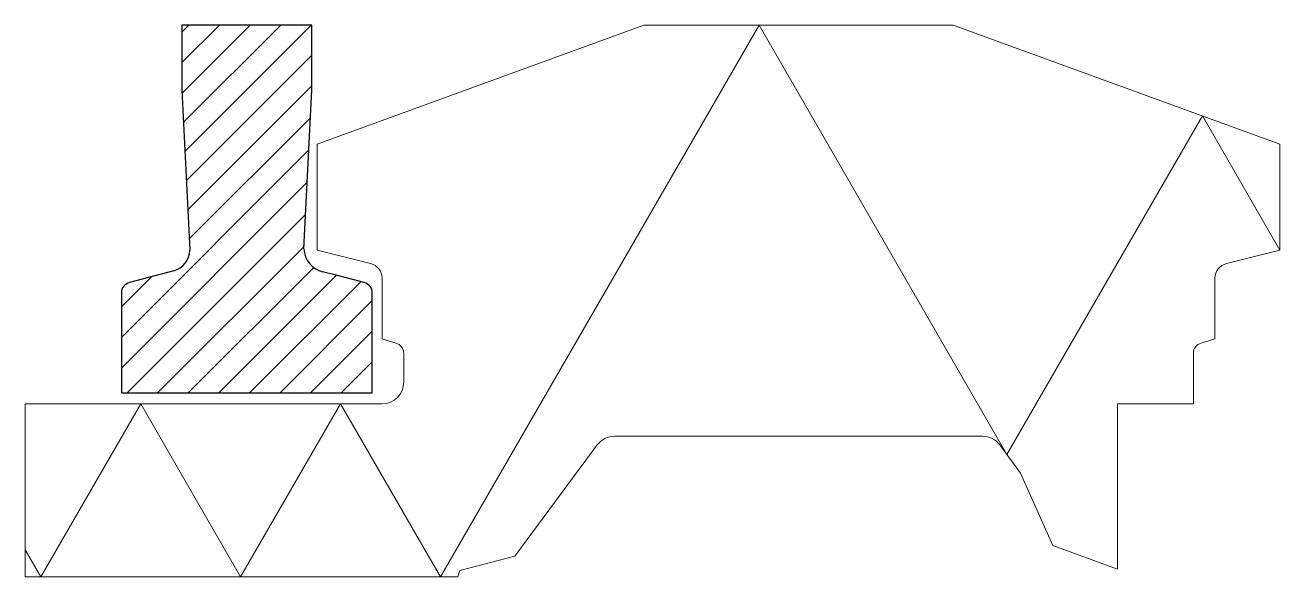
# Model space of a CAD drawing. Header units: metres. Extents: x -102 to 478, y -85 to 170.
import ezdxf

# ---------------------------------------------------------------- set-up
doc = ezdxf.new("R2010")
doc.units = ezdxf.units.M
doc.layers.add('A-DETL-GENF', color=92, linetype='Continuous', lineweight=18)

# ---------------------------------------------------------------- blocks, each defined once
blk = doc.blocks.new('23 VBI_PS-combinatie - RC 4_0 510-3540187-00_0 Basismaterialen')
at = {"layer": 'A-DETL-GENF', "lineweight": 5}
h = blk.add_hatch(dxfattribs=at)
h.set_pattern_fill('FP_129', color=256, style=0, pattern_type=2)
h.set_pattern_definition([(45, (10499.317, 8037.384), (-7.071068, 7.071068), [])])
h.paths.add_polyline_path([(-58, 0), (58, 0), (58, 46.16), (57.88, 47.26), (57.52, 48.3), (56.94, 49.24), (56.16, 50.03), (55.24, 50.63), (54.2, 51.01), (41.89, 54.28), (35, 56), (32.28, 57.06), (29.93, 58.78), (28.09, 61.05), (26.88, 63.7), (26.39, 66.58), (30, 140), (30, 170), (-30, 170), (-30, 140), (-26.37, 66.01), (-26.73, 63.44), (-27.74, 61.04), (-29.34, 58.99), (-31.41, 57.41), (-33.82, 56.42), (-54.28, 50.99), (-55.3, 50.6), (-56.21, 49.99), (-56.96, 49.2), (-57.53, 48.27), (-57.88, 47.24), (-58, 46.16)])
at = {"layer": 'A-DETL-GENF', "lineweight": 25}
for p, q in [((30, 170), (-30, 170)), ((-30, 170), (-30, 140)), ((30, 140), (30, 170)), ((-30, 140), (-26.37, 66.01)), ((26.39, 66.58), (30, 140)), ((-33.82, 56.42), (-54.28, 50.99)), ((41.89, 54.28), (35, 56)), ((54.2, 51.01), (41.89, 54.28)), ((-58, 46.16), (-58, 0)), ((58, 0), (58, 46.16)), ((-58, 0), (58, 0))]:
    blk.add_line(p, q, dxfattribs=at)
at = {"layer": 'A-DETL-GENF'}
for p, q in [((183.5, 170), (32.5, 115)), ((236.73, 170), (89.51, -85)), ((326.5, 170), (183.5, 170)), ((351.32, -28.46), (236.73, 170)), ((477.5, 115), (326.5, 170)), ((441.68, 128.05), (351.32, -28.46)), ((477.5, 66), (441.68, 128.05)), ((32.5, 115), (32.5, 66)), ((477.5, 66), (477.5, 115)), ((32.5, 66), (57.2, 59.83)), ((452.8, 59.83), (477.5, 66)), ((62.5, 53.03), (62.5, 25)), ((447.5, 25), (447.5, 53.03)), ((62.5, 25), (68.94, 23.07)), ((441.06, 23.07), (447.5, 25)), ((72.5, 18.28), (72.5, 5)), ((437.5, -5), (437.5, 18.28)), ((62.5, -5), (-102.5, -5)), ((-102.5, -5), (-102.5, -85)), ((-49.05, -5), (-95.24, -85)), ((-2.87, -85), (-49.05, -5)), ((43.32, -5), (-2.87, -85)), ((89.51, -85), (43.32, -5)), ((402.5, -81.36), (402.5, -5)), ((402.5, -5), (437.5, -5)), ((169.99, -20), (340.01, -20)), ((123.88, -75.39), (161.96, -24.04)), ((348.04, -24.04), (357.65, -37)), ((357.65, -37), (372.5, -70.43)), ((-95.24, -85), (-102.5, -72.43)), ((98.5, -82), (123.88, -75.39)), ((372.5, -70.43), (402.5, -81.36)), ((-102.5, -85), (97.5, -85)), ((97.5, -85), (98.5, -82))]:
    blk.add_line(p, q, dxfattribs=at)
at = {"layer": 'A-DETL-GENF', "lineweight": 25}
for centre, radius, start, end in [((-36.39, 66.11), 10.02, 284.86742, 359.47271), ((37.76, 67.03), 11.37, 182.28976, 255.96802), ((-53, 46.16), 5, 104.86742, 180), ((53, 46.16), 5, 0, 76.12545)]:
    blk.add_arc(centre, radius, start, end, dxfattribs=at)
at = {"layer": 'A-DETL-GENF'}
for centre, radius, start, end in [((55.5, 53.03), 7, 0, 75.96376), ((454.5, 53.03), 7, 104.03624, 180), ((67.5, 18.28), 5, 0, 73.30076), ((442.5, 18.28), 5, 106.69924, 180), ((62.5, 5), 10, 270, 0), ((169.99, -30), 10, 90, 143.43839), ((340.01, -30), 10, 36.56161, 90)]:
    blk.add_arc(centre, radius, start, end, dxfattribs=at)

msp = doc.modelspace()

# ---------------------------------------------------------------- block references
msp.add_blockref('23 VBI_PS-combinatie - RC 4_0 510-3540187-00_0 Basismaterialen', (0, 0))

doc.saveas('drawing.dxf')
